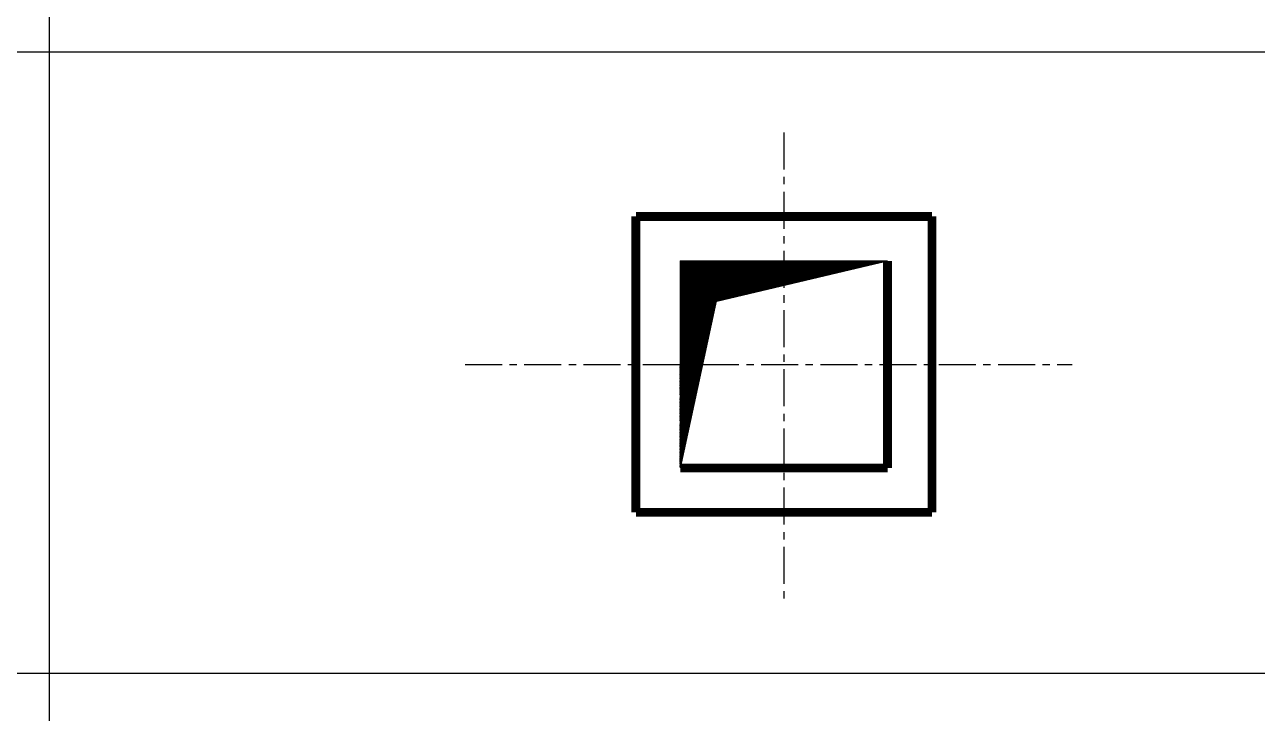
# Model space of a CAD drawing. Header units: inches. Extents: x -18 to 2014, y 4 to 801.
# Drawn here: x 1700.82 to 1742.46, y 134.34 to 157.61 of the extents above; entities that cross this region are included whole.
import ezdxf

# ---------------------------------------------------------------- set-up
doc = ezdxf.new("R2010")
doc.units = ezdxf.units.IN
doc.header["$MEASUREMENT"] = 0
doc.linetypes.add('CENTER', pattern=[2, 1.25, -0.25, 0.25, -0.25])

msp = doc.modelspace()

# ---------------------------------------------------------------- linework, layer by layer
at = {"color": 3}
for p, q in [((1701.644965778534, 232.699474610174), (1701.644965778534, 42.69947461017395)), ((1668.142719945016, 156.6994746101742), (1815.142719945016, 156.6994746101742)), ((1722.966109436443, 145.3389294960642), (1723.897240935224, 149.631531418575)), ((1722.966109436443, 145.2917564648543), (1723.90747349255, 149.631531418575)), ((1722.966109436443, 145.2445834336455), (1723.917706049878, 149.631531418575)), ((1722.966109436443, 145.1974104024367), (1723.927938607204, 149.631531418575)), ((1722.966109436443, 145.1502373712281), (1723.93817116453, 149.631531418575)), ((1722.966109436443, 145.1030643400194), (1723.948403721856, 149.631531418575)), ((1722.966109436443, 144.976402255278), (1723.975878679686, 149.631531418575)), ((1722.966109436443, 144.9292292240692), (1723.986111237013, 149.631531418575)), ((1722.966109436443, 144.8820561928604), (1723.99634379434, 149.631531418575)), ((1722.966109436443, 144.8348831616518), (1724.006576351666, 149.631531418575)), ((1722.966109436443, 144.7877101304431), (1724.016808908993, 149.631531418575)), ((1722.966109436443, 144.7405370992343), (1724.027041466319, 149.631531418575)), ((1722.966109436443, 144.6933640680244), (1724.037274023645, 149.631531418575)), ((1722.966109436443, 144.6461910368156), (1724.047506580971, 149.631531418575)), ((1722.966109436443, 144.5990180056068), (1724.057739138298, 149.631531418575)), ((1722.966109436443, 144.5518449743982), (1724.067971695624, 149.631531418575)), ((1722.966109436443, 144.5046719431894), (1724.078204252951, 149.631531418575)), ((1722.966109436443, 144.4574989119795), (1724.088436810278, 149.631531418575)), ((1722.966109436443, 144.4103258807707), (1724.098669367604, 149.631531418575)), ((1722.966109436443, 144.3631528495619), (1724.10890192493, 149.631531418575)), ((1722.966109436443, 144.3159798183532), (1724.119134482257, 149.631531418575)), ((1722.966109436443, 144.2688067871444), (1724.129367039583, 149.631531418575)), ((1722.966109436443, 144.2216337559358), (1724.139599596909, 149.631531418575)), ((1722.966109436443, 143.5402655282208), (1724.287398864241, 149.631531418575)), ((1722.966109436443, 143.587438559431), (1724.277166306915, 149.631531418575)), ((1722.966109436443, 143.6346115906395), (1724.266933749588, 149.631531418575)), ((1722.966109436443, 143.6817846218483), (1724.256701192262, 149.631531418575)), ((1722.966109436443, 143.7289576530571), (1724.246468634936, 149.631531418575)), ((1722.966109436443, 143.7761306842659), (1724.236236077609, 149.631531418575)), ((1722.966109436443, 143.8233037154758), (1724.226003520282, 149.631531418575)), ((1722.966109436443, 143.8704767466846), (1724.215770962956, 149.631531418575)), ((1722.966109436443, 143.9176497778934), (1724.20553840563, 149.631531418575)), ((1722.966109436443, 143.9648228091019), (1724.195305848303, 149.631531418575)), ((1722.966109436443, 144.0119958403107), (1724.185073290977, 149.631531418575)), ((1722.966109436443, 144.0591688715195), (1724.174840733651, 149.631531418575)), ((1722.966109436443, 144.1063419027294), (1724.164608176324, 149.631531418575)), ((1722.966109436443, 145.3091903516409), (1723.90369181388, 149.631531418575)), ((1722.966109436443, 145.3563633828497), (1723.893459256554, 149.631531418575)), ((1722.966109436443, 145.4035364140585), (1723.883226699227, 149.631531418575)), ((1722.966109436443, 145.4507094452673), (1723.872994141901, 149.631531418575)), ((1722.966109436443, 145.4978824764761), (1723.862761584574, 149.631531418575)), ((1722.966109436443, 145.5450555076849), (1723.852529027248, 149.631531418575)), ((1722.966109436443, 145.5922285388948), (1723.842296469921, 149.631531418575)), ((1722.966109436443, 145.6394015701033), (1723.832063912595, 149.631531418575)), ((1722.966109436443, 145.6865746013121), (1723.821831355269, 149.631531418575)), ((1722.966109436443, 145.7337476325209), (1723.811598797942, 149.631531418575)), ((1722.966109436443, 145.7809206637297), (1723.801366240615, 149.631531418575)), ((1722.966109436443, 145.8280936949396), (1723.791133683289, 149.631531418575)), ((1722.966109436443, 145.8752667261484), (1723.780901125962, 149.631531418575)), ((1722.966109436443, 145.922439757357), (1723.770668568637, 149.631531418575)), ((1722.966109436443, 145.9696127885657), (1723.76043601131, 149.631531418575)), ((1722.966109436443, 146.0167858197745), (1723.750203453984, 149.631531418575)), ((1722.966109436443, 146.0639588509833), (1723.739970896657, 149.631531418575)), ((1722.966109436443, 149.5002430392418), (1723.221564660879, 149.631531418575)), ((1722.966109436443, 149.5227297749067), (1723.177810947602, 149.631531418575)), ((1722.966109436443, 149.4552695679125), (1723.309072087436, 149.631531418575)), ((1722.966109436443, 149.533973142739), (1723.155934090962, 149.631531418575)), ((1722.966109436443, 149.3878093609177), (1723.44033322727, 149.631531418575)), ((1722.966109436443, 149.3990527287504), (1723.418456370631, 149.631531418575)), ((1722.966109436443, 149.4665129357446), (1723.287195230797, 149.631531418575)), ((1722.966109436443, 149.4327828322474), (1723.352825800714, 149.631531418575)), ((1722.966109436443, 149.4215394644153), (1723.374702657353, 149.631531418575)), ((1722.966109436443, 149.4440262000799), (1723.330948944075, 149.631531418575)), ((1722.966109436443, 149.4889996714095), (1723.243441517518, 149.631531418575)), ((1722.966109436443, 149.4777563035771), (1723.265318374157, 149.631531418575)), ((1722.966109436443, 149.3653226252532), (1723.484086940549, 149.631531418575)), ((1722.966109436443, 149.3540792574207), (1723.505963797188, 149.631531418575)), ((1722.966109436443, 149.3765659930856), (1723.462210083909, 149.631531418575)), ((1722.966109436443, 149.4102960965823), (1723.396579513993, 149.631531418575)), ((1722.966109436443, 149.5114864070741), (1723.199687804241, 149.631531418575)), ((1722.966109436443, 149.6239200853982), (1722.98091923785, 149.631531418575)), ((1722.966109436443, 149.6126767175659), (1723.002796094489, 149.631531418575)), ((1722.966109436443, 149.6014333497334), (1723.024672951128, 149.631531418575)), ((1722.966109436443, 149.5564598784041), (1723.112180377684, 149.631531418575)), ((1722.966109436443, 149.5452165105715), (1723.134057234323, 149.631531418575)), ((1722.966109436443, 149.5901899819008), (1723.046549807767, 149.631531418575)), ((1722.966109436444, 149.5677032462362), (1723.090303521045, 149.631531418575)), ((1722.966109436443, 149.5789466140687), (1723.068426664405, 149.631531418575)), ((1722.966109436443, 149.3340168326061), (1723.545000391742, 149.631531418575)), ((1722.966109436443, 149.3227734647736), (1723.566877248381, 149.631531418575)), ((1722.966109436443, 149.3452602004384), (1723.523123535104, 149.631531418575)), ((1722.966109436443, 149.3002867291089), (1723.61063096166, 149.631531418575)), ((1722.966109436443, 149.3115300969413), (1723.58875410502, 149.631531418575)), ((1722.966109436443, 149.3565035682708), (1723.501246678464, 149.631531418575)), ((1722.966109436443, 149.3677469361031), (1723.479369821825, 149.631531418575)), ((1722.966109436443, 149.3789903039356), (1723.457492965186, 149.631531418575)), ((1722.966109436443, 149.390233671768), (1723.435616108547, 149.631531418575)), ((1722.966109436443, 149.2665566256115), (1723.676261531577, 149.631531418575)), ((1722.966109436443, 149.1653663151199), (1723.873153241329, 149.631531418575)), ((1722.966109436443, 149.131636211623), (1723.938783811246, 149.631531418575)), ((1722.966109436443, 149.0754193724609), (1724.048168094441, 149.631531418575)), ((1722.966109436443, 149.0641760046286), (1724.07004495108, 149.631531418575)), ((1722.966109436443, 148.6517919718884), (1724.872443885189, 149.631531418575)), ((1722.966109436444, 148.5168715578996), (1725.134966164858, 149.631531418575)), ((1722.966109436443, 148.921562394286), (1724.347536317969, 149.631531418575)), ((1722.966109436443, 149.0866627402932), (1724.026291237802, 149.631531418575)), ((1722.966109436443, 149.0979061081256), (1724.004414381164, 149.631531418575)), ((1722.966109436443, 148.9665358656156), (1724.260028891413, 149.631531418575)), ((1722.966109436443, 149.1091494759581), (1723.982537524524, 149.631531418575)), ((1722.966109436443, 148.9777792334479), (1724.238152034774, 149.631531418575)), ((1722.966109436443, 149.1203928437904), (1723.960660667885, 149.631531418575)), ((1722.966109436443, 149.2328265221143), (1723.741892101494, 149.631531418575)), ((1722.966109436443, 149.2440698899469), (1723.720015244855, 149.631531418575)), ((1722.966109436443, 149.1990964186171), (1723.807522671412, 149.631531418575)), ((1722.966109436443, 149.1766096829525), (1723.851276384689, 149.631531418575)), ((1722.966109436443, 149.1878530507848), (1723.829399528051, 149.631531418575)), ((1722.966109436443, 149.221583154282), (1723.763768958133, 149.631531418575)), ((1722.966109436443, 149.1541229472876), (1723.895030097967, 149.631531418575)), ((1722.966109436443, 149.1428795794553), (1723.916906954607, 149.631531418575)), ((1722.966109436443, 148.8990756586212), (1724.391290031248, 149.631531418575)), ((1722.966109436443, 148.6405486040561), (1724.894320741828, 149.631531418575)), ((1722.966109436443, 148.4494113509055), (1725.266227304692, 149.631531418575)), ((1722.966109436444, 148.2843110048983), (1725.587472384859, 149.631531418575)), ((1722.966109436443, 148.2955543727306), (1725.565595528221, 149.631531418575)), ((1722.966109436443, 148.7529118768003), (1724.675689167556, 149.631531418575)), ((1722.966109436443, 148.6180618683912), (1724.938074455106, 149.631531418575)), ((1722.966109436443, 148.6068185005589), (1724.959951311745, 149.631531418575)), ((1722.966109436443, 148.4044378795757), (1725.353734731249, 149.631531418575)), ((1722.966109436443, 148.4269246152404), (1725.309981017971, 149.631531418575)), ((1722.966109436443, 148.4606547187376), (1725.244350448053, 149.631531418575)), ((1722.966109436443, 148.5955751327266), (1724.981828168384, 149.631531418575)), ((1722.966109436443, 148.584331764894), (1725.003705025024, 149.631531418575)), ((1722.966109436443, 148.6293052362235), (1724.916197598467, 149.631531418575)), ((1722.966109436443, 148.4718980865701), (1725.222473591414, 149.631531418575)), ((1722.966109436443, 148.3931945117432), (1725.375611587888, 149.631531418575)), ((1722.966109436444, 148.4381679830729), (1725.288104161332, 149.631531418575)), ((1722.966109436443, 148.4156812474081), (1725.33185787461, 149.631531418575)), ((1722.966109436443, 148.5730883970617), (1725.025581881662, 149.631531418575)), ((1722.966109436443, 148.5618450292294), (1725.047458738301, 149.631531418575)), ((1722.966109436443, 148.5506016613968), (1725.069335594941, 149.631531418575)), ((1722.966109436443, 148.4831414544024), (1725.200596734776, 149.631531418575)), ((1722.966109436443, 148.5393582935643), (1725.09121245158, 149.631531418575)), ((1722.966109436443, 148.5056281900673), (1725.156843021497, 149.631531418575)), ((1722.966109436443, 148.5281149257322), (1725.113089308219, 149.631531418575)), ((1722.966109436443, 148.494384822235), (1725.178719878136, 149.631531418575)), ((1722.966109436443, 148.3707077760785), (1725.419365301166, 149.631531418575)), ((1722.966109436443, 148.359464408246), (1725.441242157805, 149.631531418575)), ((1722.966109436444, 148.3482210404139), (1725.463119014444, 149.631531418575)), ((1722.966109436443, 148.3819511439111), (1725.397488444527, 149.631531418575)), ((1722.966109436444, 148.3369776725814), (1725.484995871084, 149.631531418575)), ((1722.966109436443, 148.3257343047488), (1725.506872727723, 149.631531418575)), ((1722.966109436443, 148.2618242692332), (1725.631226098137, 149.631531418575)), ((1722.966109436443, 148.3067977405629), (1725.543718671581, 149.631531418575)), ((1722.966109436443, 148.2505809014009), (1725.653102954777, 149.631531418575)), ((1722.966109436443, 148.2730676370655), (1725.609349241498, 149.631531418575)), ((1722.966109436444, 148.7099390144163), (1724.759303896146, 149.631531418575)), ((1722.966109436443, 148.7191817733031), (1724.741319737472, 149.631531418575)), ((1722.966109436443, 148.6986956465838), (1724.781180752785, 149.631531418575)), ((1722.966109436443, 148.6874522787515), (1724.803057609423, 149.631531418575)), ((1722.966109436443, 148.7304251411354), (1724.719442880834, 149.631531418575)), ((1722.966109436443, 148.7753986124647), (1724.631935454277, 149.631531418575)), ((1722.966109436443, 148.7641552446324), (1724.653812310916, 149.631531418575)), ((1722.966109436443, 148.8091287159621), (1724.56630488436, 149.631531418575)), ((1722.966109436443, 148.865345555124), (1724.456920601164, 149.631531418575)), ((1722.966109436443, 148.8428588194593), (1724.500674314443, 149.631531418575)), ((1722.966109436443, 148.7978853481298), (1724.588181740999, 149.631531418575)), ((1722.966109436443, 149.0452394404425), (1724.106890894939, 149.631531418575)), ((1722.966109436443, 149.0339960726099), (1724.128767751578, 149.631531418575)), ((1722.966109436443, 149.2890433612766), (1723.632507818299, 149.631531418575)), ((1722.966109436443, 149.2103397864497), (1723.785645814772, 149.631531418575)), ((1722.966109436443, 149.2777999934441), (1723.654384674938, 149.631531418575)), ((1722.966109436443, 149.2553132577794), (1723.698138388216, 149.631531418575)), ((1722.966109436443, 149.0115093369453), (1724.172521464857, 149.631531418575)), ((1722.966109436443, 149.0227527047776), (1724.150644608217, 149.631531418575)), ((1722.966109436443, 148.9890226012804), (1724.216275178135, 149.631531418575)), ((1722.966109436443, 149.000265969113), (1724.194398321496, 149.631531418575)), ((1722.966109436443, 148.9328057621186), (1724.32565946133, 149.631531418575)), ((1722.966109436443, 148.9552924977832), (1724.281905748052, 149.631531418575)), ((1722.966109436443, 148.8765889229565), (1724.435043744525, 149.631531418575)), ((1722.966109436443, 148.8541021872917), (1724.478797457804, 149.631531418575)), ((1722.966109436443, 148.8878322907891), (1724.413166887886, 149.631531418575)), ((1722.966109436443, 148.6649655430868), (1724.846811322702, 149.631531418575)), ((1722.966109436443, 148.7866419802973), (1724.610058597638, 149.631531418575)), ((1722.966109436443, 148.7416685089678), (1724.697566024195, 149.631531418575)), ((1722.966109436443, 148.8203720837947), (1724.54442802772, 149.631531418575)), ((1722.966109436443, 148.831615451627), (1724.522551171082, 149.631531418575)), ((1722.966109436443, 148.9103190264537), (1724.369413174609, 149.631531418575)), ((1722.966109436443, 148.9440491299509), (1724.303782604691, 149.631531418575)), ((1722.966109436443, 148.6762089109191), (1724.824934466062, 149.631531418575)), ((1722.966109436443, 148.6537221752543), (1724.868688179341, 149.631531418575)), ((1722.966109436443, 148.3146913239731), (1728.706412127353, 149.631531418575)), ((1722.966109436443, 148.3349235923773), (1728.662658414075, 149.631531418575)), ((1722.966109436443, 148.3248109921236), (1728.684535270714, 149.631531418575)), ((1722.966109436443, 148.2884996513186), (1728.671745235835, 149.631531418575)), ((1722.966109436443, 148.2783549190823), (1728.693622092474, 149.631531418575)), ((1722.966109436443, 148.2057962223429), (1729.280245515551, 149.631531418575)), ((1722.966109436443, 148.2164922113082), (1729.258368658912, 149.631531418575)), ((1722.966109436443, 148.1629780523986), (1729.367752942107, 149.631531418575)), ((1722.966109436443, 148.1843939156271), (1729.32399922883, 149.631531418575)), ((1722.966109436443, 148.1950967795873), (1729.302122372191, 149.631531418575)), ((1722.966109436443, 148.173687662639), (1729.345876085469, 149.631531418575)), ((1722.966109436443, 148.1435469324536), (1729.311209193951, 149.631531418575)), ((1722.966109436443, 148.1542618401284), (1729.289332337312, 149.631531418575)), ((1722.966109436443, 148.1328287051827), (1729.33308605059, 149.631531418575)), ((1722.966109436443, 148.1221071894962), (1729.354962907228, 149.631531418575)), ((1722.966109436443, 148.1542673939353), (1729.218840252118, 149.631531418575)), ((1722.966109436443, 148.1648701912651), (1729.196963395478, 149.631531418575)), ((1722.966109436443, 148.1860636381176), (1729.1532096822, 149.631531418575)), ((1722.966109436443, 148.1754689520841), (1729.175086538839, 149.631531418575)), ((1722.966109436443, 148.2047931205205), (1729.209753430357, 149.631531418575)), ((1722.966109436443, 148.2259570854193), (1729.165999717079, 149.631531418575)), ((1722.966109436443, 148.2153771829759), (1729.187876573718, 149.631531418575)), ((1722.966109436443, 148.1942049370572), (1729.231630286997, 149.631531418575)), ((1722.966109436443, 148.2471042517803), (1729.1222460038, 149.631531418575)), ((1722.966109436443, 148.2365327883536), (1729.14412286044, 149.631531418575)), ((1722.966109436443, 148.3076434798716), (1728.82919580799, 149.631531418575)), ((1722.966109436443, 148.317926846796), (1728.80731895135, 149.631531418575)), ((1722.966109436443, 148.2664500070251), (1728.916703234546, 149.631531418575)), ((1722.966109436443, 148.2870586312514), (1728.872949521268, 149.631531418575)), ((1722.966109436443, 148.2973540556403), (1728.851072664629, 149.631531418575)), ((1722.966109436443, 148.276757263137), (1728.894826377907, 149.631531418575)), ((1722.966109436443, 148.2493222540359), (1728.860159486389, 149.631531418575)), ((1722.966109436443, 148.2596388008643), (1728.83828262975, 149.631531418575)), ((1722.966109436443, 148.2389998852519), (1728.882036343028, 149.631531418575)), ((1722.966109436443, 148.2286717491978), (1728.903913199667, 149.631531418575)), ((1722.966109436443, 148.1965115447589), (1729.040035854778, 149.631531418575)), ((1722.966109436443, 148.2069583991696), (1729.018158998139, 149.631531418575)), ((1722.966109436443, 148.2278370028751), (1728.974405284861, 149.631531418575)), ((1722.966109436443, 148.2174002344057), (1728.9962821415, 149.631531418575)), ((1722.966109436443, 148.2456518052555), (1729.030949033018, 149.631531418575)), ((1722.966109436443, 148.2664937498085), (1728.98719531974, 149.631531418575)), ((1722.966109436443, 148.2560753639026), (1729.009072176379, 149.631531418575)), ((1722.966109436443, 148.2352231223666), (1729.052825889657, 149.631531418575)), ((1722.966109436443, 148.2873148063239), (1728.943441606461, 149.631531418575)), ((1722.966109436443, 148.2769069138609), (1728.9653184631, 149.631531418575)), ((1722.966109436443, 148.1417977076006), (1729.563674957436, 149.631531418575)), ((1722.966109436443, 148.1527529789306), (1729.541798100797, 149.631531418575)), ((1722.966109436443, 148.0979586147206), (1729.651182383993, 149.631531418575)), ((1722.966109436443, 148.1198817286932), (1729.607428670714, 149.631531418575)), ((1722.966109436443, 148.1308406184713), (1729.585551814075, 149.631531418575)), ((1722.966109436443, 148.1089210552016), (1729.629305527353, 149.631531418575)), ((1722.966109436443, 148.0770801110401), (1729.594638635835, 149.631531418575)), ((1722.966109436443, 148.0880453396672), (1729.572761779196, 149.631531418575)), ((1722.966109436443, 148.0661131352427), (1729.616515492474, 149.631531418575)), ((1722.966109436443, 148.055144428686), (1729.638392349114, 149.631531418575)), ((1722.966109436443, 148.0873046331249), (1729.502269694002, 149.631531418575)), ((1722.966109436443, 148.0981546213251), (1729.480392837364, 149.631531418575)), ((1722.966109436443, 148.1198471376561), (1729.436639124085, 149.631531418575)), ((1722.966109436443, 148.1090021306703), (1729.458515980725, 149.631531418575)), ((1722.966109436443, 148.1400265130831), (1729.493182872243, 149.631531418575)), ((1722.966109436443, 148.1617009243033), (1729.449429158964, 149.631531418575)), ((1722.966109436443, 148.150864996042), (1729.471306015603, 149.631531418575)), ((1722.966109436443, 148.1291854993791), (1729.515059728881, 149.631531418575)), ((1722.966109436443, 148.1833650194029), (1729.405675445686, 149.631531418575)), ((1722.966109436443, 148.1725342736114), (1729.427552302325, 149.631531418575)), ((1722.966109436443, 148.1014235820934), (1729.742479354775, 149.631531418575)), ((1722.966109436443, 148.1125424243872), (1729.720602498136, 149.631531418575)), ((1722.966109436443, 148.0569404294114), (1729.829986781332, 149.631531418575)), ((1722.966109436443, 148.0791835477665), (1729.786233068053, 149.631531418575)), ((1722.966109436443, 148.0903039540823), (1729.764356211414, 149.631531418575)), ((1722.966109436443, 148.0680623704667), (1729.808109924693, 149.631531418575)), ((1722.966109436443, 148.0351488287184), (1729.773443033175, 149.631531418575)), ((1722.966109436443, 148.0462719749094), (1729.751566176535, 149.631531418575)), ((1722.966109436443, 148.0240249273382), (1729.795319889814, 149.631531418575)), ((1722.966109436443, 148.0129002778625), (1729.817196746453, 149.631531418575)), ((1722.966109436443, 148.0706870160826), (1729.878602009887, 149.631531418575)), ((1722.966109436443, 148.0819303839149), (1729.856725153247, 149.631531418575)), ((1722.966109436443, 147.9807400734233), (1729.953319401564, 149.631531418575)), ((1722.966109436443, 147.9919834412557), (1729.931442544925, 149.631531418575)), ((1722.966109436443, 148.0144701769205), (1729.887688831647, 149.631531418575)), ((1722.966109436444, 148.0257135447528), (1729.966109436443, 149.631531418575)), ((1722.966109436444, 148.0482002804177), (1729.922355723165, 149.631531418575)), ((1722.966109436443, 148.0032268090882), (1729.909565688286, 149.631531418575)), ((1722.966109436443, 148.0594436482503), (1729.900478866526, 149.631531418575)), ((1722.966109436444, 148.0369569125852), (1729.944232579804, 149.631531418575)), ((1722.966109436443, 149.631531418575), (1729.966109436443, 149.631531418575)), ((1722.966109436443, 148.3551273207682), (1728.618904700796, 149.631531418575)), ((1722.966109436443, 148.3652183125631), (1728.597027844157, 149.631531418575)), ((1722.966109436443, 148.3450290578392), (1728.640781557436, 149.631531418575)), ((1722.966109436443, 148.2986374605781), (1728.649868379196, 149.631531418575)), ((1722.966109436443, 148.3087682812169), (1728.627991522557, 149.631531418575)), ((1722.966109436443, 148.3459182086316), (1728.570289472241, 149.631531418575)), ((1722.966109436443, 148.4155703624693), (1728.351221339017, 149.631531418575)), ((1722.966109436443, 148.4254164764753), (1728.329344482377, 149.631531418575)), ((1722.966109436443, 148.4031078851973), (1728.224185505665, 149.631531418575)), ((1722.966109436443, 148.3933337004326), (1728.246062362304, 149.631531418575)), ((1722.966109436443, 148.417084912585), (1728.280729253823, 149.631531418575)), ((1722.966109436443, 148.4365757380584), (1728.236975540544, 149.631531418575)), ((1722.966109436443, 148.4268350362748), (1728.258852397183, 149.631531418575)), ((1722.966109436443, 148.4073254553276), (1728.302606110462, 149.631531418575)), ((1722.966109436443, 148.4560285169474), (1728.193221827266, 149.631531418575)), ((1722.966109436443, 148.4463069284801), (1728.215098683905, 149.631531418575)), ((1722.966109436443, 148.5174176199981), (1727.900171631455, 149.631531418575)), ((1722.966109436443, 148.5268511119631), (1727.878294774816, 149.631531418575)), ((1722.966109436443, 148.4795705252955), (1727.987679058011, 149.631531418575)), ((1722.966109436443, 148.4985164845501), (1727.943925344733, 149.631531418575)), ((1722.966109436443, 148.5079727082797), (1727.922048488094, 149.631531418575)), ((1722.966109436443, 148.4890490552014), (1727.965802201373, 149.631531418575)), ((1722.966109436443, 148.4671870023845), (1727.931135309854, 149.631531418575)), ((1722.966109436443, 148.476683047944), (1727.909258453215, 149.631531418575)), ((1722.966109436443, 148.4576799807759), (1727.953012166494, 149.631531418575)), ((1722.966109436443, 148.4481620862158), (1727.974889023132, 149.631531418575)), ((1722.966109436443, 148.4160018817769), (1728.111011678244, 149.631531418575)), ((1722.966109436443, 148.4256384946933), (1728.089134821604, 149.631531418575)), ((1722.966109436443, 148.4448812499548), (1728.045381108326, 149.631531418575)), ((1722.966109436443, 148.4352649827541), (1728.067257964965, 149.631531418575)), ((1722.966109436443, 148.4579435973199), (1728.101924856483, 149.631531418575)), ((1722.966109436443, 148.4771124024477), (1728.058171143205, 149.631531418575)), ((1722.966109436443, 148.4675332172013), (1728.080047999844, 149.631531418575)), ((1722.966109436443, 148.4483436406368), (1728.123801713122, 149.631531418575)), ((1722.966109436443, 148.496239071491), (1728.014417429926, 149.631531418575)), ((1722.966109436443, 148.4866810539873), (1728.036294286566, 149.631531418575)), ((1722.966109436443, 148.6217902602476), (1727.43793779223, 149.631531418575)), ((1722.966109436443, 148.6308008988841), (1727.416060935591, 149.631531418575)), ((1722.966109436443, 148.5856081482828), (1727.525445218787, 149.631531418575)), ((1722.966109436443, 148.6037268524106), (1727.481691505509, 149.631531418575)), ((1722.966109436443, 148.6127655337847), (1727.459814648869, 149.631531418575)), ((1722.966109436443, 148.5946743473738), (1727.503568362148, 149.631531418575)), ((1722.966109436443, 148.5755851061197), (1727.46890147063, 149.631531418575)), ((1722.966109436443, 148.584672913163), (1727.447024613991, 149.631531418575)), ((1722.966109436443, 148.5664837586204), (1727.490778327269, 149.631531418575)), ((1722.966109436443, 148.5573689978495), (1727.512655183908, 149.631531418575)), ((1722.966109436443, 148.5895292022886), (1727.376532528797, 149.631531418575)), ((1722.966109436443, 148.5985252447027), (1727.354655672158, 149.631531418575)), ((1722.966109436443, 148.6164747111519), (1727.31090195888, 149.631531418575)), ((1722.966109436443, 148.6075071257499), (1727.332778815519, 149.631531418575)), ((1722.966109436443, 148.6257798052555), (1727.367445707037, 149.631531418575)), ((1722.966109436443, 148.6436258396166), (1727.323691993759, 149.631531418575)), ((1722.966109436443, 148.6347101197594), (1727.345568850398, 149.631531418575)), ((1722.966109436443, 148.6168350329413), (1727.389322563675, 149.631531418575)), ((1722.966109436443, 148.6614129393564), (1727.27993828048, 149.631531418575)), ((1722.966109436443, 148.6525268262584), (1727.30181513712, 149.631531418575)), ((1722.966109436443, 148.5814161347404), (1727.61674218957, 149.631531418575)), ((1722.966109436443, 148.5905903443407), (1727.59486533293, 149.631531418575)), ((1722.966109436443, 148.5445899629734), (1727.704249616126, 149.631531418575)), ((1722.966109436443, 148.5630286714839), (1727.660495902848, 149.631531418575)), ((1722.966109436443, 148.5722288693956), (1727.638619046209, 149.631531418575)), ((1722.966109436443, 148.553815662639), (1727.682372759487, 149.631531418575)), ((1722.966109436443, 148.5336538237981), (1727.647705867969, 149.631531418575)), ((1722.966109436443, 148.5428995484052), (1727.62582901133, 149.631531418575)), ((1722.966109436443, 148.5243955507159), (1727.669582724608, 149.631531418575)), ((1722.966109436443, 148.5151248470259), (1727.691459581247, 149.631531418575)), ((1722.966109436443, 148.482964642587), (1727.827582236358, 149.631531418575)), ((1722.966109436443, 148.4923540646335), (1727.80570537972, 149.631531418575)), ((1722.966109436443, 148.5110977504163), (1727.761951666442, 149.631531418575)), ((1722.966109436443, 148.5017318041679), (1727.783828523081, 149.631531418575)), ((1722.966109436443, 148.5227102047575), (1727.818495414599, 149.631531418575)), ((1722.966109436443, 148.5413685635636), (1727.77474170132, 149.631531418575)), ((1722.966109436443, 148.5320454041351), (1727.79661855796, 149.631531418575)), ((1722.966109436443, 148.5133630783149), (1727.840372271237, 149.631531418575)), ((1722.966109436443, 148.5599783038686), (1727.730987988042, 149.631531418575)), ((1722.966109436443, 148.5506795687296), (1727.752864844681, 149.631531418575)), ((1722.966109436443, 148.8351198734152), (1726.493167535591, 149.631531418575)), ((1722.966109436443, 148.8432662325166), (1726.471290678952, 149.631531418575)), ((1722.966109436443, 148.8023408575353), (1726.580674962148, 149.631531418575)), ((1722.966109436443, 148.8187687160947), (1726.536921248869, 149.631531418575)), ((1722.966109436443, 148.8269539731526), (1726.51504439223, 149.631531418575)), ((1722.966109436443, 148.810564284296), (1726.558798105508, 149.631531418575)), ((1722.966109436443, 148.797142455658), (1726.52413121399, 149.631531418575)), ((1722.966109436443, 148.8053958547126), (1726.502254357351, 149.631531418575)), ((1722.966109436443, 148.7888702746964), (1726.54600807063, 149.631531418575)), ((1722.966109436443, 148.7805794882459), (1726.567884927269, 149.631531418575)), ((1722.966109436443, 148.8127396926849), (1726.431762272157, 149.631531418575)), ((1722.966109436443, 148.8209117607788), (1726.409885415519, 149.631531418575)), ((1722.966109436443, 148.8371976527017), (1726.36613170224, 149.631531418575)), ((1722.966109436443, 148.8290644752882), (1726.38800855888, 149.631531418575)), ((1722.966109436443, 148.8416697421775), (1726.422675450398, 149.631531418575)), ((1722.966109436443, 148.8578142789846), (1726.378921737119, 149.631531418575)), ((1722.966109436443, 148.8497519834435), (1726.400798593759, 149.631531418575)), ((1722.966109436443, 148.8335677421938), (1726.444552307036, 149.631531418575)), ((1722.966109436443, 148.8738782729889), (1726.335168023841, 149.631531418575)), ((1722.966109436443, 148.865856439426), (1726.35704488048, 149.631531418575)), ((1722.966109436443, 148.936967130944), (1726.042117828029, 149.631531418575)), ((1722.966109436443, 148.9447008680046), (1726.02024097139, 149.631531418575)), ((1722.966109436443, 148.9058128121615), (1726.129625254586, 149.631531418575)), ((1722.966109436443, 148.921433431719), (1726.085871541308, 149.631531418575)), ((1722.966109436443, 148.9292112492056), (1726.063994684668, 149.631531418575)), ((1722.966109436443, 148.9136338847939), (1726.107748397947, 149.631531418575)), ((1722.966109436443, 148.90291777724), (1726.073081506429, 149.631531418575)), ((1722.966109436443, 148.9107728154484), (1726.051204649789, 149.631531418575)), ((1722.966109436443, 148.8950414547656), (1726.094958363068, 149.631531418575)), ((1722.966109436443, 148.8871440479475), (1726.116835219707, 149.631531418575)), ((1722.966109436443, 148.8549838435084), (1726.252957874818, 149.631531418575)), ((1722.966109436443, 148.8629999686833), (1726.23108101818, 149.631531418575)), ((1722.966109436443, 148.8789710174593), (1726.187327304901, 149.631531418575)), ((1722.966109436443, 148.8709957576098), (1726.20920416154, 149.631531418575)), ((1722.966109436443, 148.8825284269124), (1726.243871053058, 149.631531418575)), ((1722.966109436443, 148.8983509433736), (1726.20011733978, 149.631531418575)), ((1722.966109436443, 148.89045016437), (1726.221994196419, 149.631531418575)), ((1722.966109436443, 148.874585927503), (1726.265747909697, 149.631531418575)), ((1722.966109436443, 148.9140888275323), (1726.156363626502, 149.631531418575)), ((1722.966109436443, 148.9062305649332), (1726.178240483141, 149.631531418575)), ((1722.966109436443, 148.771121358673), (1726.776596977476, 149.631531418575)), ((1722.966109436443, 148.7795270001392), (1726.754720120837, 149.631531418575)), ((1722.966109436443, 148.7373214198572), (1726.864104404032, 149.631531418575)), ((1722.966109436443, 148.7542565291609), (1726.820350690755, 149.631531418575)), ((1722.966109436443, 148.7626978120364), (1726.798473834115, 149.631531418575)), ((1722.966109436443, 148.7457976768586), (1726.842227547394, 149.631531418575)), ((1722.966109436443, 148.7306756342442), (1726.807560655876, 149.631531418575)), ((1722.966109436443, 148.7391793542514), (1726.785683799236, 149.631531418575)), ((1722.966109436443, 148.7221547047562), (1726.829437512515, 149.631531418575)), ((1722.966109436443, 148.7136167274358), (1726.851314369153, 149.631531418575)), ((1722.966109436443, 148.7457769318747), (1726.715191714042, 149.631531418575)), ((1722.966109436443, 148.7541961908385), (1726.693314857403, 149.631531418575)), ((1722.966109436443, 148.7709811522403), (1726.649561144125, 149.631531418575)), ((1722.966109436443, 148.7625976538744), (1726.671438000764, 149.631531418575)), ((1722.966109436443, 148.7769031347401), (1726.706104892282, 149.631531418575)), ((1722.966109436443, 148.7935581178684), (1726.662351179004, 149.631531418575)), ((1722.966109436443, 148.7852397965097), (1726.684228035643, 149.631531418575)), ((1722.966109436443, 148.7685483045157), (1726.727981748921, 149.631531418575)), ((1722.966109436443, 148.8101390406112), (1726.618597465725, 149.631531418575)), ((1722.966109436443, 148.8018579246837), (1726.640474322365, 149.631531418575)), ((1722.966109436443, 148.7307472331657), (1726.955401374815, 149.631531418575)), ((1722.966109436443, 148.7393164455956), (1726.933524518176, 149.631531418575)), ((1722.966109436443, 148.6963032345478), (1727.042908801371, 149.631531418575)), ((1722.966109436443, 148.7135583482342), (1726.999155088094, 149.631531418575)), ((1722.966109436443, 148.7221611476474), (1726.977278231455, 149.631531418575)), ((1722.966109436443, 148.7049389921236), (1727.021031944733, 149.631531418575)), ((1722.966109436443, 148.6887443519225), (1726.986365053215, 149.631531418575)), ((1722.966109436443, 148.6974059894936), (1726.964488196576, 149.631531418575)), ((1722.966109436443, 148.6800664968519), (1727.008241909854, 149.631531418575)), ((1722.966109436443, 148.6713725766122), (1727.030118766492, 149.631531418575)), ((1722.966109436443, 148.6392123721731), (1727.166241421604, 149.631531418575)), ((1722.966109436443, 148.6480250107696), (1727.144364564965, 149.631531418575)), ((1722.966109436443, 148.6656041915047), (1727.100610851686, 149.631531418575)), ((1722.966109436443, 148.6568223322923), (1727.122487708326, 149.631531418575)), ((1722.966109436443, 148.6738335342421), (1727.157154599844, 149.631531418575)), ((1722.966109436443, 148.6913008418154), (1727.113400886565, 149.631531418575)), ((1722.966109436443, 148.6825750808854), (1727.135277743205, 149.631531418575)), ((1722.966109436443, 148.6650763498893), (1727.179031456483, 149.631531418575)), ((1722.966109436443, 148.7087044051235), (1727.069647173287, 149.631531418575)), ((1722.966109436443, 148.7000106671549), (1727.091524029926, 149.631531418575)), ((1722.966109436443, 148.3105151235214), (1728.557499437363, 149.631531418575)), ((1722.966109436443, 148.3205411374011), (1728.535622580724, 149.631531418575)), ((1722.966109436443, 148.340570079206), (1728.491868867446, 149.631531418575)), ((1722.966109436443, 148.3305594802085), (1728.513745724085, 149.631531418575)), ((1722.966109436443, 148.3559164500051), (1728.548412615603, 149.631531418575)), ((1722.966109436443, 148.3758893636712), (1728.504658902325, 149.631531418575)), ((1722.966109436443, 148.3659068597261), (1728.526535758964, 149.631531418575)), ((1722.966109436443, 148.3958303530354), (1728.460905189046, 149.631531418575)), ((1722.966109436443, 148.385863886779), (1728.482782045686, 149.631531418575)), ((1722.966109436443, 148.456974578297), (1728.167854993235, 149.631531418575)), ((1722.966109436443, 148.4666529480511), (1728.145978136595, 149.631531418575)), ((1722.966109436443, 148.4181632785995), (1728.255362419791, 149.631531418575)), ((1722.966109436443, 148.4375883080016), (1728.211608706513, 149.631531418575)), ((1722.966109436443, 148.4472863338923), (1728.189731849874, 149.631531418575)), ((1722.966109436443, 148.4278805926216), (1728.233485563152, 149.631531418575)), ((1722.966109436443, 148.4044127821604), (1728.198818671634, 149.631531418575)), ((1722.966109436443, 148.4141452419525), (1728.176941814995, 149.631531418575)), ((1722.966109436443, 148.3946708313877), (1728.220695528273, 149.631531418575)), ((1722.966109436443, 148.3849194787839), (1728.242572384913, 149.631531418575)), ((1722.966109436443, 148.3527592743449), (1728.378695040023, 149.631531418575)), ((1722.966109436443, 148.3626293453054), (1728.356818183385, 149.631531418575)), ((1722.966109436443, 148.3823434439635), (1728.313064470107, 149.631531418575)), ((1722.966109436443, 148.37249076253), (1728.334941326746, 149.631531418575)), ((1722.966109436443, 148.3967751347401), (1728.369608218264, 149.631531418575)), ((1722.966109436443, 148.4164260280603), (1728.325854504986, 149.631531418575)), ((1722.966109436443, 148.4066050406526), (1728.347731361625, 149.631531418575)), ((1722.966109436443, 148.386936393941), (1728.391485074902, 149.631531418575)), ((1722.966109436443, 148.4360409075788), (1728.282100791707, 149.631531418575)), ((1722.966109436443, 148.4262380122862), (1728.303977648346, 149.631531418575)), ((1722.966109436443, 148.5613472185465), (1727.705621154011, 149.631531418575)), ((1722.966109436443, 148.5706027349721), (1727.683744297372, 149.631531418575)), ((1722.966109436443, 148.5242009015868), (1727.793128580567, 149.631531418575)), ((1722.966109436443, 148.5427986758619), (1727.749374867289, 149.631531418575)), ((1722.966109436443, 148.5520791593973), (1727.72749801065, 149.631531418575)), ((1722.966109436443, 148.5335058847942), (1727.771251723929, 149.631531418575)), ((1722.966109436443, 148.5128108858956), (1727.73658483241, 149.631531418575)), ((1722.966109436443, 148.5221351071715), (1727.714707975771, 149.631531418575)), ((1722.966109436443, 148.5034746092325), (1727.75846168905, 149.631531418575)), ((1722.966109436443, 148.4941263904178), (1727.780338545688, 149.631531418575)), ((1722.966109436443, 148.5262865948567), (1727.644215890577, 149.631531418575)), ((1722.966109436443, 148.5355160953148), (1727.622339033938, 149.631531418575)), ((1722.966109436443, 148.5539369051606), (1727.57858532066, 149.631531418575)), ((1722.966109436443, 148.5447329055258), (1727.600462177299, 149.631531418575)), ((1722.966109436443, 148.5646113426756), (1727.635129068817, 149.631531418575)), ((1722.966109436443, 148.5829394652293), (1727.591375355539, 149.631531418575)), ((1722.966109436443, 148.5737819432109), (1727.613252212178, 149.631531418575)), ((1722.966109436443, 148.5554277862453), (1727.657005925456, 149.631531418575)), ((1722.966109436443, 148.6012147754442), (1727.54762164226, 149.631531418575)), ((1722.966109436443, 148.5920837845573), (1727.569498498899, 149.631531418575)), ((1722.966109436443, 148.5209730930395), (1727.88442555135, 149.631531418575)), ((1722.966109436443, 148.5303921804285), (1727.862548694711, 149.631531418575)), ((1722.966109436443, 148.4831827162776), (1727.971932977906, 149.631531418575)), ((1722.966109436443, 148.5021004949354), (1727.928179264629, 149.631531418575)), ((1722.966109436443, 148.5115424950082), (1727.906302407989, 149.631531418575)), ((1722.966109436443, 148.4926472000592), (1727.950056121268, 149.631531418575)), ((1722.966109436443, 148.4708796035739), (1727.91538922975, 149.631531418575)), ((1722.966109436443, 148.4803617424139), (1727.893512373111, 149.631531418575)), ((1722.966109436443, 148.461386401328), (1727.937266086389, 149.631531418575)), ((1722.966109436443, 148.4518822395943), (1727.959142943027, 149.631531418575)), ((1722.966109436443, 148.4197220351551), (1728.095265598139, 149.631531418575)), ((1722.966109436443, 148.4293449152457), (1728.0733887415, 149.631531418575)), ((1722.966109436443, 148.448559944425), (1728.029635028221, 149.631531418575)), ((1722.966109436443, 148.4389575839437), (1728.05151188486, 149.631531418575)), ((1722.966109436443, 148.4615417421777), (1728.086178776379, 149.631531418575)), ((1722.966109436443, 148.4806821891762), (1728.0424250631, 149.631531418575)), ((1722.966109436443, 148.4711172275864), (1728.064301919739, 149.631531418575)), ((1722.966109436443, 148.4519558316191), (1728.108055633018, 149.631531418575)), ((1722.966109436443, 148.4997801399564), (1727.998671349822, 149.631531418575)), ((1722.966109436443, 148.4902365270285), (1728.020548206461, 149.631531418575)), ((1722.966109436443, 148.1718773265742), (1725.80624095125, 149.631531418575)), ((1722.966109436444, 148.1044171195798), (1725.937502091085, 149.631531418575)), ((1722.966109436443, 148.0931737517472), (1725.959378947724, 149.631531418575)), ((1722.966109436444, 148.1156604874121), (1725.915625234446, 149.631531418575)), ((1722.966109436444, 148.1831206944065), (1725.784364094611, 149.631531418575)), ((1722.966109436443, 148.1943640622388), (1725.762487237972, 149.631531418575)), ((1722.966109436444, 148.1269038552446), (1725.893748377807, 149.631531418575)), ((1722.966109436443, 148.138147223077), (1725.871871521168, 149.631531418575)), ((1722.966109436444, 148.2056074300714), (1725.740610381333, 149.631531418575)), ((1722.966109436443, 148.1606339587416), (1725.828117807889, 149.631531418575)), ((1722.966109436443, 148.1493905909093), (1725.849994664529, 149.631531418575)), ((1722.966109436443, 148.2168507979037), (1725.718733524694, 149.631531418575)), ((1722.966109436443, 148.2393375335685), (1725.674979811416, 149.631531418575)), ((1722.966109436443, 148.2280941657362), (1725.696856668055, 149.631531418575)), ((1722.966109436443, 143.3515734033859), (1724.328329093547, 149.631531418575)), ((1722.966109436443, 143.3987464345947), (1724.318096536221, 149.631531418575)), ((1722.966109436443, 143.4459194658035), (1724.307863978894, 149.631531418575)), ((1722.966109436443, 143.4930924970123), (1724.297631421568, 149.631531418575)), ((1722.966109436443, 143.3813125478067), (1724.321878214892, 149.631531418575)), ((1722.966109436443, 143.2869664853893), (1724.342343329545, 149.631531418575)), ((1722.966109436443, 143.2397934541794), (1724.352575886871, 149.631531418575)), ((1722.966109436443, 143.1926204229706), (1724.362808444198, 149.631531418575)), ((1722.966109436443, 143.1454473917618), (1724.373041001524, 149.631531418575)), ((1722.966109436443, 143.0982743605531), (1724.38327355885, 149.631531418575)), ((1722.966109436443, 143.0511013293443), (1724.393506116177, 149.631531418575)), ((1722.966109436443, 143.0039282981357), (1724.403738673503, 149.631531418575)), ((1722.966109436443, 142.9567552669258), (1724.413971230829, 149.631531418575)), ((1722.966109436443, 142.909582235717), (1724.424203788156, 149.631531418575)), ((1722.966109436443, 142.8624092045082), (1724.434436345483, 149.631531418575)), ((1722.966109436443, 142.8152361732994), (1724.444668902809, 149.631531418575)), ((1722.966109436443, 142.7680631420907), (1724.454901460135, 149.631531418575)), ((1722.966109436443, 142.7208901108807), (1724.465134017462, 149.631531418575)), ((1722.966109436443, 142.6737170796719), (1724.475366574788, 149.631531418575)), ((1722.966109436443, 149.631531418575), (1722.966109436443, 142.631531418575)), ((1722.967191273867, 142.631531418575), (1724.485599132114, 149.631531418575)), ((1722.966109436444, 147.9598675519847), (1724.0651464663, 148.5247054440077)), ((1722.966109436443, 147.9486241841522), (1724.05983929548, 148.510734514594)), ((1722.966109436443, 147.9373808163199), (1724.054532124659, 148.4967635851802)), ((1722.966109436444, 147.9261374484875), (1724.049224953838, 148.4827926557667)), ((1722.966109436443, 147.914894080655), (1724.043917783017, 148.4688217263532)), ((1722.966109436443, 147.905600054349), (1724.039530753619, 148.4572730349442)), ((1722.966109436443, 147.9036507128227), (1724.038610612197, 148.4548507969394)), ((1722.966109436443, 147.8943566865163), (1724.034223582798, 148.4433021055305)), ((1722.966109436444, 147.8831133186839), (1724.028916411977, 148.4293311761167)), ((1722.966109436443, 147.8718699508516), (1724.023609241157, 148.4153602467032)), ((1722.966109436443, 147.8606265830191), (1724.018302070336, 148.4013893172895)), ((1722.966109436444, 147.8493832151867), (1724.012994899515, 148.387418387876)), ((1722.966109436443, 147.8428032837065), (1724.009888995583, 148.3792422115176)), ((1722.966109436444, 147.831559915874), (1724.004581824762, 148.3652712821041)), ((1722.966109436443, 147.8203165480419), (1723.999274653942, 148.3513003526903)), ((1722.966109436443, 147.8090731802091), (1723.993967483121, 148.3373294232768)), ((1722.966109436444, 147.7978298123768), (1723.9886603123, 148.3233584938633)), ((1722.966109436443, 147.7865864445444), (1723.983353141479, 148.3093875644496)), ((1722.966109436443, 147.7753430767121), (1723.978045970659, 148.295416635036)), ((1722.966109436444, 147.7640997088798), (1723.972738799838, 148.2814457056223)), ((1722.966109436443, 147.7528563410475), (1723.967431629017, 148.2674747762088)), ((1722.966109436443, 147.7416129732149), (1723.962124458197, 148.253503846795)), ((1722.966109436444, 147.7303696053826), (1723.956817287376, 148.2395329173815)), ((1722.966109436443, 147.7191262375501), (1723.951510116555, 148.2255619879678)), ((1722.966109436444, 147.707882869718), (1723.946202945734, 148.2115910585543)), ((1722.966109436444, 147.6966395018852), (1723.940895774914, 148.1976201291405)), ((1722.966109436443, 147.6853961340529), (1723.935588604093, 148.1836491997268)), ((1722.966109436444, 147.6741527662205), (1723.930281433272, 148.1696782703133)), ((1722.966109436444, 147.662909398388), (1723.924974262451, 148.1557073408995)), ((1722.966109436443, 147.6516660305559), (1723.919667091631, 148.141736411486)), ((1722.966109436444, 147.6404226627234), (1723.91435992081, 148.1277654820722)), ((1722.966109436444, 147.629179294891), (1723.909052749989, 148.1137945526587)), ((1722.966109436443, 147.6179359270587), (1723.903745579168, 148.099823623245)), ((1722.966109436444, 147.6066925592262), (1723.898438408348, 148.0858526938315)), ((1722.966109436443, 147.5954491913936), (1723.893131237527, 148.0718817644177)), ((1722.966109436443, 147.5842058235613), (1723.887824066706, 148.0579108350042)), ((1722.966109436444, 147.572962455729), (1723.882516895885, 148.0439399055907)), ((1722.966109436443, 147.5617190878964), (1723.877209725065, 148.0299689761769)), ((1722.966109436443, 147.5504757200643), (1723.871902554244, 148.0159980467634)), ((1722.966109436444, 147.5392323522318), (1723.866595383423, 148.0020271173497)), ((1722.966109436443, 147.5279889843995), (1723.861288212602, 147.9880561879362)), ((1722.966109436444, 147.5167456165669), (1723.855981041782, 147.9740852585224)), ((1722.966109436443, 147.4978090523808), (1723.847042476186, 147.9505548176861)), ((1722.966109436444, 147.4865656845485), (1723.841735305365, 147.9365838882726)), ((1722.966109436444, 147.4753223167162), (1723.836428134545, 147.9226129588588)), ((1722.966109436443, 147.4640789488838), (1723.831120963724, 147.9086420294453)), ((1722.966109436444, 147.4528355810511), (1723.825813792903, 147.8946711000316)), ((1722.966109436444, 147.4415922132187), (1723.820506622082, 147.880700170618)), ((1722.966109436443, 147.4303488453864), (1723.815199451262, 147.8667292412043)), ((1722.966109436443, 147.4191054775541), (1723.809892280441, 147.8527583117908)), ((1722.966109436444, 147.4078621097218), (1723.80458510962, 147.838787382377)), ((1722.966109436444, 147.3966187418895), (1723.799277938799, 147.8248164529635)), ((1722.966109436443, 147.3853753740569), (1723.793970767979, 147.81084552355)), ((1722.966109436444, 147.3741320062244), (1723.788663597158, 147.7968745941363)), ((1722.966109436444, 147.362888638392), (1723.783356426337, 147.7829036647227)), ((1722.966109436443, 147.3516452705595), (1723.778049255516, 147.768932735309)), ((1722.966109436444, 147.3404019027272), (1723.772742084696, 147.7549618058955)), ((1722.966109436444, 147.3291585348948), (1723.767434913875, 147.7409908764817)), ((1722.966109436443, 147.3179151670625), (1723.762127743054, 147.7270199470682)), ((1722.966109436443, 147.3066717992302), (1723.756820572233, 147.7130490176545)), ((1722.966109436444, 147.2954284313977), (1723.751513401413, 147.6990780882407)), ((1722.966109436444, 147.2841850635653), (1723.746206230592, 147.6851071588272)), ((1722.966109436443, 147.272941695733), (1723.740899059771, 147.6711362294135)), ((1722.966109436444, 147.2616983279005), (1723.73559188895, 147.6571652999999)), ((1722.966109436444, 147.2504549600679), (1723.73028471813, 147.6431943705862)), ((1722.966109436443, 147.2392115922358), (1723.724977547309, 147.6292234411727)), ((1722.966109436444, 147.2279682244033), (1723.719670376488, 147.6152525117589)), ((1722.966109436444, 147.2210443791001), (1723.716402136018, 147.6066489905146)), ((1722.966109436444, 147.2167248565709), (1723.714363205667, 147.6012815823454)), ((1722.966109436444, 147.2098010112676), (1723.711094965198, 147.5926780611011)), ((1722.966109436444, 147.1985576434352), (1723.705787794377, 147.5787071316873)), ((1722.966109436443, 147.1873142756029), (1723.700480623556, 147.5647362022738)), ((1722.966109436444, 147.1760709077704), (1723.695173452735, 147.55076527286)), ((1722.966109436444, 147.164827539938), (1723.689866281915, 147.5367943434465)), ((1722.966109436443, 147.1625086263549), (1723.688771692581, 147.5339128778154)), ((1722.966109436444, 147.1555314685666), (1723.68547828719, 147.5252431108541)), ((1722.966109436444, 147.1512652585223), (1723.68346452176, 147.5199419484016)), ((1722.966109436444, 147.1442881007343), (1723.68017111637, 147.5112721814404)), ((1722.966109436443, 147.1330447329018), (1723.67486394555, 147.4973012520269)), ((1722.966109436444, 147.1218013650694), (1723.669556774728, 147.4833303226131)), ((1722.966109436444, 147.1105579972371), (1723.664249603908, 147.4693593931996)), ((1722.966109436444, 147.0993146294048), (1723.658942433087, 147.4553884637859)), ((1722.966109436443, 147.0880712615723), (1723.653635262267, 147.4414175343723)), ((1722.966109436444, 147.0768278937397), (1723.648328091446, 147.4274466049586)), ((1722.966109436444, 147.0655845259074), (1723.643020920625, 147.4134756755451)), ((1722.966109436443, 147.0543411580748), (1723.637713749805, 147.3995047461313)), ((1722.966109436444, 147.0430977902425), (1723.632406578984, 147.3855338167178)), ((1722.966109436444, 147.0318544224102), (1723.627099408163, 147.3715628873041)), ((1722.966109436444, 147.0206110545779), (1723.621792237341, 147.3575919578905)), ((1722.966109436444, 147.0093676867453), (1723.616485066522, 147.343621028477)), ((1722.966109436444, 146.998124318913), (1723.611177895701, 147.3296500990633)), ((1722.966109436444, 146.9868809510807), (1723.60587072488, 147.3156791696498)), ((1722.966109436443, 146.9756375832484), (1723.600563554059, 147.301708240236)), ((1722.966109436444, 146.9643942154158), (1723.595256383239, 147.2877373108225)), ((1722.966109436444, 146.9531508475833), (1723.589949212418, 147.2737663814088)), ((1722.966109436443, 146.9419074797512), (1723.584642041597, 147.2597954519952)), ((1722.966109436444, 146.9306641119186), (1723.579334870776, 147.2458245225815)), ((1722.966109436444, 146.9194207440863), (1723.574027699956, 147.2318535931678)), ((1722.966109436444, 146.9081773762537), (1723.568720529135, 147.2178826637542)), ((1722.966109436444, 146.8969340084214), (1723.563413358314, 147.2039117343405)), ((1722.966109436444, 146.8856906405891), (1723.558106187493, 147.189940804927)), ((1722.966109436444, 146.8744472727566), (1723.552799016673, 147.1759698755132)), ((1722.966109436443, 146.8632039049242), (1723.547491845852, 147.1619989460997)), ((1722.966109436444, 146.8519605370919), (1723.542184675031, 147.148028016686)), ((1722.966109436444, 146.8407171692596), (1723.53687750421, 147.1340570872725)), ((1722.966109436443, 146.829473801427), (1723.53157033339, 147.1200861578587)), ((1722.966109436444, 146.8105372372412), (1723.522631767793, 147.0965557170226)), ((1722.966109436444, 146.7992938694088), (1723.517324596972, 147.0825847876091)), ((1722.966109436444, 146.7880505015763), (1723.512017426152, 147.0686138581953)), ((1722.966109436444, 146.776807133744), (1723.506710255331, 147.0546429287818)), ((1722.966109436444, 146.7655637659117), (1723.50140308451, 147.0406719993681)), ((1722.966109436444, 146.7543203980791), (1723.496095913689, 147.0267010699543)), ((1722.966109436443, 146.7430770302466), (1723.490788742869, 147.0127301405408)), ((1722.966109436444, 146.7318336624142), (1723.485481572048, 146.9987592111271)), ((1722.966109436444, 146.7205902945819), (1723.480174401227, 146.9847882817135)), ((1722.966109436443, 146.7093469267496), (1723.474867230407, 146.9708173522998)), ((1722.966109436444, 146.698103558917), (1723.469560059586, 146.9568464228863)), ((1722.966109436444, 146.6868601910847), (1723.464252888765, 146.9428754934725)), ((1722.966109436444, 146.6756168232524), (1723.458945717944, 146.928904564059)), ((1722.966109436444, 146.6643734554198), (1723.453638547124, 146.9149336346453)), ((1722.966109436444, 146.6531300875875), (1723.448331376303, 146.9009627052318)), ((1722.966109436444, 146.6418867197552), (1723.443024205482, 146.886991775818)), ((1722.966109436443, 146.6306433519229), (1723.437717034661, 146.8730208464043)), ((1722.966109436444, 146.6193999840903), (1723.432409863841, 146.8590499169908)), ((1722.966109436444, 146.6081566162578), (1723.42710269302, 146.8450789875772)), ((1722.966109436444, 146.5969132484257), (1723.421795522199, 146.8311080581637)), ((1722.966109436444, 146.5856698805931), (1723.416488351378, 146.81713712875)), ((1722.966109436444, 146.5744265127608), (1723.411181180558, 146.8031661993365)), ((1722.966109436444, 146.5631831449283), (1723.405874009737, 146.7891952699227)), ((1722.966109436444, 146.5519397770962), (1723.400566838916, 146.7752243405092)), ((1722.966109436444, 146.5406964092636), (1723.395259668095, 146.7612534110955)), ((1722.966109436444, 146.5294530414311), (1723.389952497275, 146.7472824816817)), ((1722.966109436443, 146.5182096735988), (1723.384645326454, 146.7333115522682)), ((1722.966109436444, 146.5069663057664), (1723.379338155633, 146.7193406228544)), ((1722.966109436444, 146.4957229379341), (1723.374030984812, 146.7053696934409)), ((1722.966109436444, 146.4844795701016), (1723.368723813992, 146.6913987640272)), ((1722.966109436444, 146.475236811215), (1723.364360984188, 146.6799137771519)), ((1722.966109436444, 146.4639934433825), (1723.359053813367, 146.6659428477381)), ((1722.966109436443, 146.4527500755501), (1723.353746642547, 146.6519719183244)), ((1722.966109436444, 146.4415067077178), (1723.348439471726, 146.6380009889109)), ((1722.966109436444, 146.4302633398853), (1723.343132300905, 146.6240300594971)), ((1722.966109436444, 146.4190199720532), (1723.337825130084, 146.6100591300836)), ((1722.966109436444, 146.4170897686871), (1723.336914022387, 146.6076606730215)), ((1722.966109436444, 146.4058464008548), (1723.331606851566, 146.593689743608)), ((1722.966109436444, 146.3946030330224), (1723.326299680745, 146.5797188141943)), ((1722.966109436444, 146.3833596651899), (1723.320992509924, 146.5657478847805)), ((1722.966109436444, 146.3721162973576), (1723.315685339104, 146.551776955367)), ((1722.966109436444, 146.360872929525), (1723.310378168283, 146.5378060259532)), ((1722.966109436443, 146.3496295616929), (1723.305070997462, 146.5238350965397)), ((1722.966109436444, 146.3383861938604), (1723.299763826641, 146.509864167126)), ((1722.966109436444, 146.3271428260281), (1723.294456655821, 146.4958932377125)), ((1722.966109436444, 146.3158994581955), (1723.289149485, 146.4819223082987)), ((1722.966109436444, 146.3046560903632), (1723.283842314179, 146.4679513788852)), ((1722.966109436444, 146.2934127225306), (1723.278535143358, 146.4539804494715)), ((1722.966109436444, 146.2821693546983), (1723.273227972538, 146.4400095200577)), ((1722.966109436444, 146.270925986866), (1723.267920801717, 146.4260385906442)), ((1722.966109436444, 146.2596826190337), (1723.262613630896, 146.4120676612305)), ((1722.966109436444, 146.2484392512011), (1723.257306460075, 146.3980967318169)), ((1722.966109436443, 146.2371958833688), (1723.251999289255, 146.3841258024032)), ((1722.966109436444, 146.2259525155362), (1723.246692118434, 146.3701548729897)), ((1722.966109436444, 146.2147091477039), (1723.241384947613, 146.3561839435759)), ((1722.966109436444, 146.2034657798714), (1723.236077776793, 146.3422130141624)), ((1722.966109436444, 146.1922224120393), (1723.230770605972, 146.3282420847489)), ((1722.966109436444, 146.1809790442067), (1723.225463435152, 146.3142711553354)), ((1722.966109436444, 146.1697356763744), (1723.22015626433, 146.3003002259216)), ((1722.966109436444, 146.1584923085419), (1723.214849093509, 146.2863292965079)), ((1722.966109436444, 146.1472489407093), (1723.20954192269, 146.2723583670944)), ((1722.966109436444, 146.1360055728772), (1723.204234751868, 146.2583874376806)), ((1722.966109436444, 146.1247622050447), (1723.198927581048, 146.2444165082671)), ((1722.966109436444, 146.1135188372126), (1723.193620410226, 146.2304455788534)), ((1722.966109436444, 146.1022754693798), (1723.188313239407, 146.2164746494398)), ((1722.966109436444, 146.0910321015477), (1723.183006068585, 146.2025037200261)), ((1722.966109436444, 146.0720955373614), (1723.174067502989, 146.1789732791898)), ((1722.966109436444, 146.0608521695293), (1723.168760332169, 146.1650023497762)), ((1722.966109436444, 146.0496088016967), (1723.163453161348, 146.1510314203627)), ((1722.966109436443, 142.9126156143849), (1723.158145990527, 146.137060490949)), ((1722.966109436443, 142.9013722465523), (1723.152838819706, 146.1230895615355)), ((1722.966109436443, 142.89012887872), (1723.147531648886, 146.1091186321217)), ((1722.966109436443, 142.8788855108877), (1723.142224478065, 146.0951477027082)), ((1722.966109436443, 142.8676421430551), (1723.136917307244, 146.0811767732945)), ((1722.966109436443, 142.856398775223), (1723.131610136423, 146.0672058438809)), ((1722.966109436443, 142.8451554073903), (1723.126302965603, 146.0532349144672)), ((1668.142719945016, 135.6994746101742), (1815.142719945016, 135.6994746101742))]:
    msp.add_line(p, q, dxfattribs=at)
at = {"color": 3, "linetype": 'CENTER'}
for p, q in [((1726.466109436443, 153.9671389547403), (1726.466109436443, 138.2015194929721)), ((1715.696689953653, 146.131531418575), (1736.196380288384, 146.131531418575))]:
    msp.add_line(p, q, dxfattribs=at)
at = {"color": 3, "const_width": 0.3}
for points in [[(1721.466109436443, 151.131531418575), (1731.466109436443, 151.131531418575)], [(1721.466109436443, 151.131531418575), (1721.466109436443, 141.131531418575)], [(1731.466109436443, 151.131531418575), (1731.466109436443, 141.131531418575)], [(1729.966109436443, 149.631531418575), (1729.966109436444, 142.631531418575)], [(1722.966109436443, 142.631531418575), (1729.966109436444, 142.631531418575)], [(1721.466109436443, 141.131531418575), (1731.466109436443, 141.131531418575)]]:
    msp.add_lwpolyline(points, dxfattribs=at)

doc.saveas('drawing.dxf')
